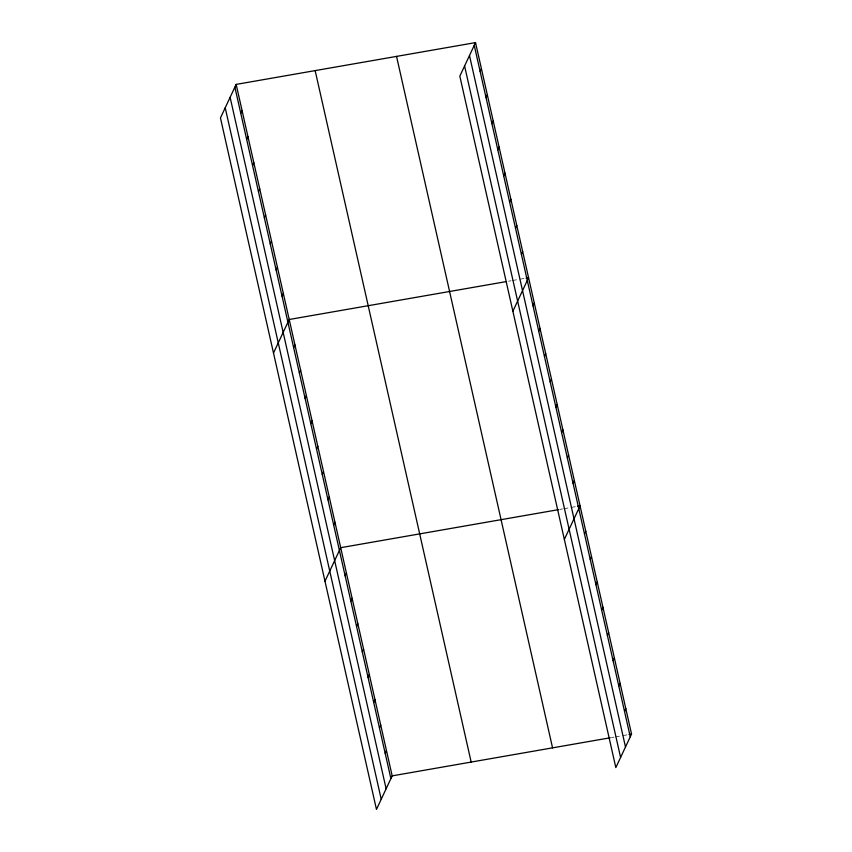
<?xml version="1.0" encoding="UTF-8"?>
<svg xmlns="http://www.w3.org/2000/svg" width="852" height="852" viewBox="0 0 852 852"><rect width="100%" height="100%" fill="white"/><g stroke="black" fill="none" stroke-linecap="round" stroke-linejoin="round"><path stroke-width="0.64" stroke-dasharray="4.26 3.19" d="M508.516 281.203L511.03 280.766M512.276 280.542L518.548 279.445M519.805 279.232L524.821 278.348M559.998 509.379L562.512 508.942M563.758 508.729L576.303 506.535M611.48 737.566L613.994 737.129M615.25 736.905L621.513 735.808M622.769 735.596L627.786 734.722"/><path stroke-width="1.28" d="M236.164 84.401L220.455 117.938L376.467 809.4L392.176 775.863L236.164 84.401L475.533 42.6L631.545 734.062L615.836 767.599L459.824 76.137L475.533 42.6M240.765 113.273L242.053 110.526M246.665 139.398L247.953 136.65M252.554 165.522L253.843 162.775M258.454 191.636L259.732 188.888M264.344 217.761L265.632 215.013M270.233 243.885L271.522 241.137M276.133 270.009L277.422 267.262M282.023 296.134L283.311 293.376M273.492 353.037L289.201 319.5L506.013 281.639M293.642 347.605L294.93 344.858M299.361 372.952L300.649 370.205M305.08 398.31L306.369 395.562M310.799 423.668L312.088 420.92M480.145 71.472L481.423 68.724M316.518 449.015L317.807 446.267M486.034 97.597L487.323 94.849M322.237 474.372L323.526 471.625M491.923 123.71L493.212 120.963M327.967 499.73L329.245 496.982M497.824 149.835L499.112 147.087M333.686 525.077L334.974 522.329M503.713 175.959L505.002 173.212M324.985 581.213L340.693 547.687L558.752 509.602M509.613 202.084L510.902 199.336M345.124 575.782L346.413 573.034M515.503 228.198L516.791 225.45M350.843 601.139L352.132 598.392M521.392 254.322L522.681 251.574M356.562 626.497L357.851 623.749M512.872 311.236L528.581 277.699L526.067 278.135M362.281 651.844L363.57 649.096M533.011 305.793L534.3 303.046M368 677.202L369.289 674.454M538.73 331.151L540.019 328.403M373.73 702.549L375.008 699.801M544.449 356.509L545.738 353.761M379.449 727.906L380.737 725.158M550.168 381.856L551.457 379.108M385.168 753.264L386.457 750.516M555.898 407.213L557.176 404.466M561.617 432.571L562.906 429.813M567.336 457.918L568.625 455.17M573.055 483.276L574.344 480.528M564.354 539.412L580.063 505.875L577.56 506.312M584.493 533.98L585.782 531.233M590.212 559.338L591.501 556.59M595.942 584.685L597.22 581.937M601.661 610.043L602.95 607.295M607.38 635.39L608.669 632.642M613.099 660.747L614.388 658M618.818 686.105L620.107 683.357M624.537 711.452L625.826 708.704M392.176 775.863L610.234 737.779M629.042 734.499L631.545 734.062M474.245 45.348L630.256 736.81M469.484 55.508L625.496 746.97M464.585 65.977L620.597 757.439M396.542 56.392L552.554 747.854M315.155 70.609L471.167 762.071M234.875 87.149L390.887 778.611M230.115 97.309L386.126 788.771M225.216 107.778L381.227 799.24"/></g></svg>
